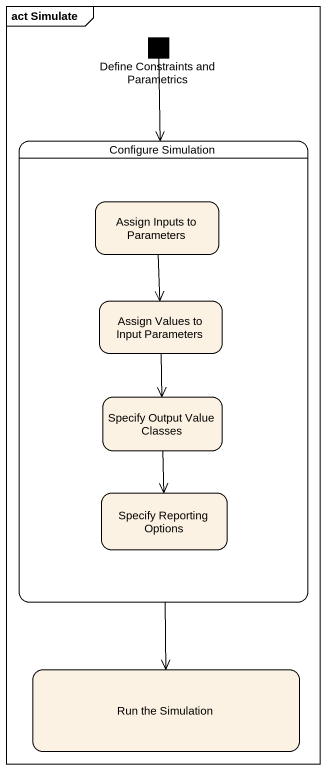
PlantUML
@startuml
mainframe act Simulate
hide empty description
state "Define Constraints and Parametrics" as Define_Constraints_and <<fork>>
state "Configure Simulation" as Configure_Simulation {
  state "Assign Inputs to Parameters" as Assign_Inputs_to_Parameters
  state "Assign Values to Input Parameters" as Assign_Values_to_Input
  state "Specify Output Value Classes" as Specify_Output_Value_Classes
  state "Specify Reporting Options" as Specify_Reporting_Options
}
state "Run the Simulation" as Run_the_Simulation
Define_Constraints_and --> Configure_Simulation
Configure_Simulation --> Run_the_Simulation
Assign_Inputs_to_Parameters --> Assign_Values_to_Input
Assign_Values_to_Input --> Specify_Output_Value_Classes
Specify_Output_Value_Classes --> Specify_Reporting_Options
@enduml
